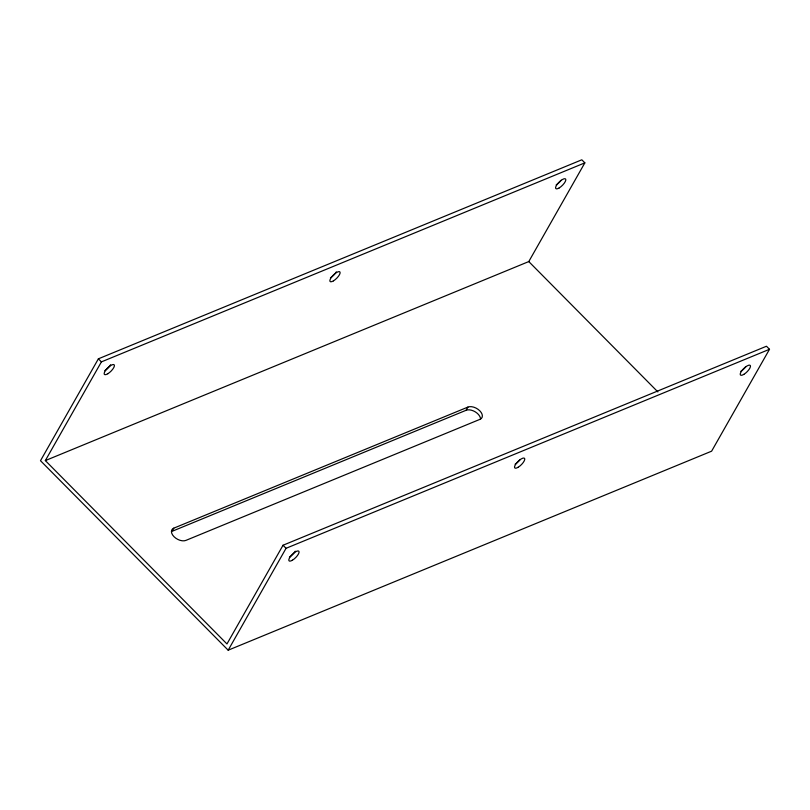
<?xml version="1.0" encoding="UTF-8"?>
<svg xmlns="http://www.w3.org/2000/svg" width="810" height="810" viewBox="0 0 810 810"><rect width="100%" height="100%" fill="white"/><g stroke="black" fill="none" stroke-linecap="round" stroke-linejoin="round"><path stroke-width="1.21" d="M98.385 358.82L40.5 460.708L228.177 650.197L711.615 451.18L769.5 349.292L766.473 346.234L283.034 545.241L226.962 643.95L45.34 460.586L101.412 361.878L584.85 162.861L581.823 159.803L98.385 358.82L101.412 361.878M173.775 528.171A9.143 5.478 29.6 0 0 174.008 536.686A9.143 5.478 29.6 0 0 185.885 540.402L480.026 419.317A9.143 5.478 29.6 0 0 479.793 410.802A9.143 5.478 29.6 0 0 467.917 407.086L173.775 528.171L171.973 531.36L466.115 410.275A9.143 5.478 29.6 0 1 475.227 411.834A9.143 5.478 29.6 0 1 480.563 419.013M228.177 650.197L286.062 548.299L769.5 349.292M45.34 460.586L528.778 261.569L584.85 162.861M466.115 410.275L467.917 407.086M528.778 261.569L657.872 391.908M283.034 545.241L286.062 548.299M110.626 364.753A6.865 2.329 -44.7 0 1 104.773 370.697M336.332 271.846A6.865 2.329 -44.7 0 1 330.47 277.789M561.178 180.225A6.865 2.329 -44.7 0 1 556.176 184.882M745.828 366.657A6.865 2.329 -44.7 0 1 740.826 371.304M520.131 459.564A6.865 2.329 -44.7 0 1 515.12 464.211M295.275 551.185A6.865 2.329 -44.7 0 1 289.423 557.128M743.853 374.362A6.865 2.329 -44.7 0 0 750.354 365.563A6.865 2.329 -44.7 0 0 741.828 370.717A6.865 2.329 -44.7 0 0 743.853 374.362M518.147 467.269A6.865 2.329 -44.7 0 0 524.647 458.47A6.865 2.329 -44.7 0 0 516.122 463.624A6.865 2.329 -44.7 0 0 518.147 467.269M292.45 560.186A6.865 2.329 -44.7 0 0 298.951 551.387A6.865 2.329 -44.7 0 0 290.425 556.531A6.865 2.329 -44.7 0 0 292.45 560.186M107.801 373.754A6.865 2.329 -44.7 0 0 114.291 364.956A6.865 2.329 -44.7 0 0 105.776 370.109A6.865 2.329 -44.7 0 0 107.801 373.754M333.497 280.847A6.865 2.329 -44.7 0 0 339.998 272.049A6.865 2.329 -44.7 0 0 331.472 277.202A6.865 2.329 -44.7 0 0 333.497 280.847M559.204 187.93A6.865 2.329 -44.7 0 0 565.704 179.142A6.865 2.329 -44.7 0 0 557.179 184.285A6.865 2.329 -44.7 0 0 559.204 187.93"/></g></svg>
